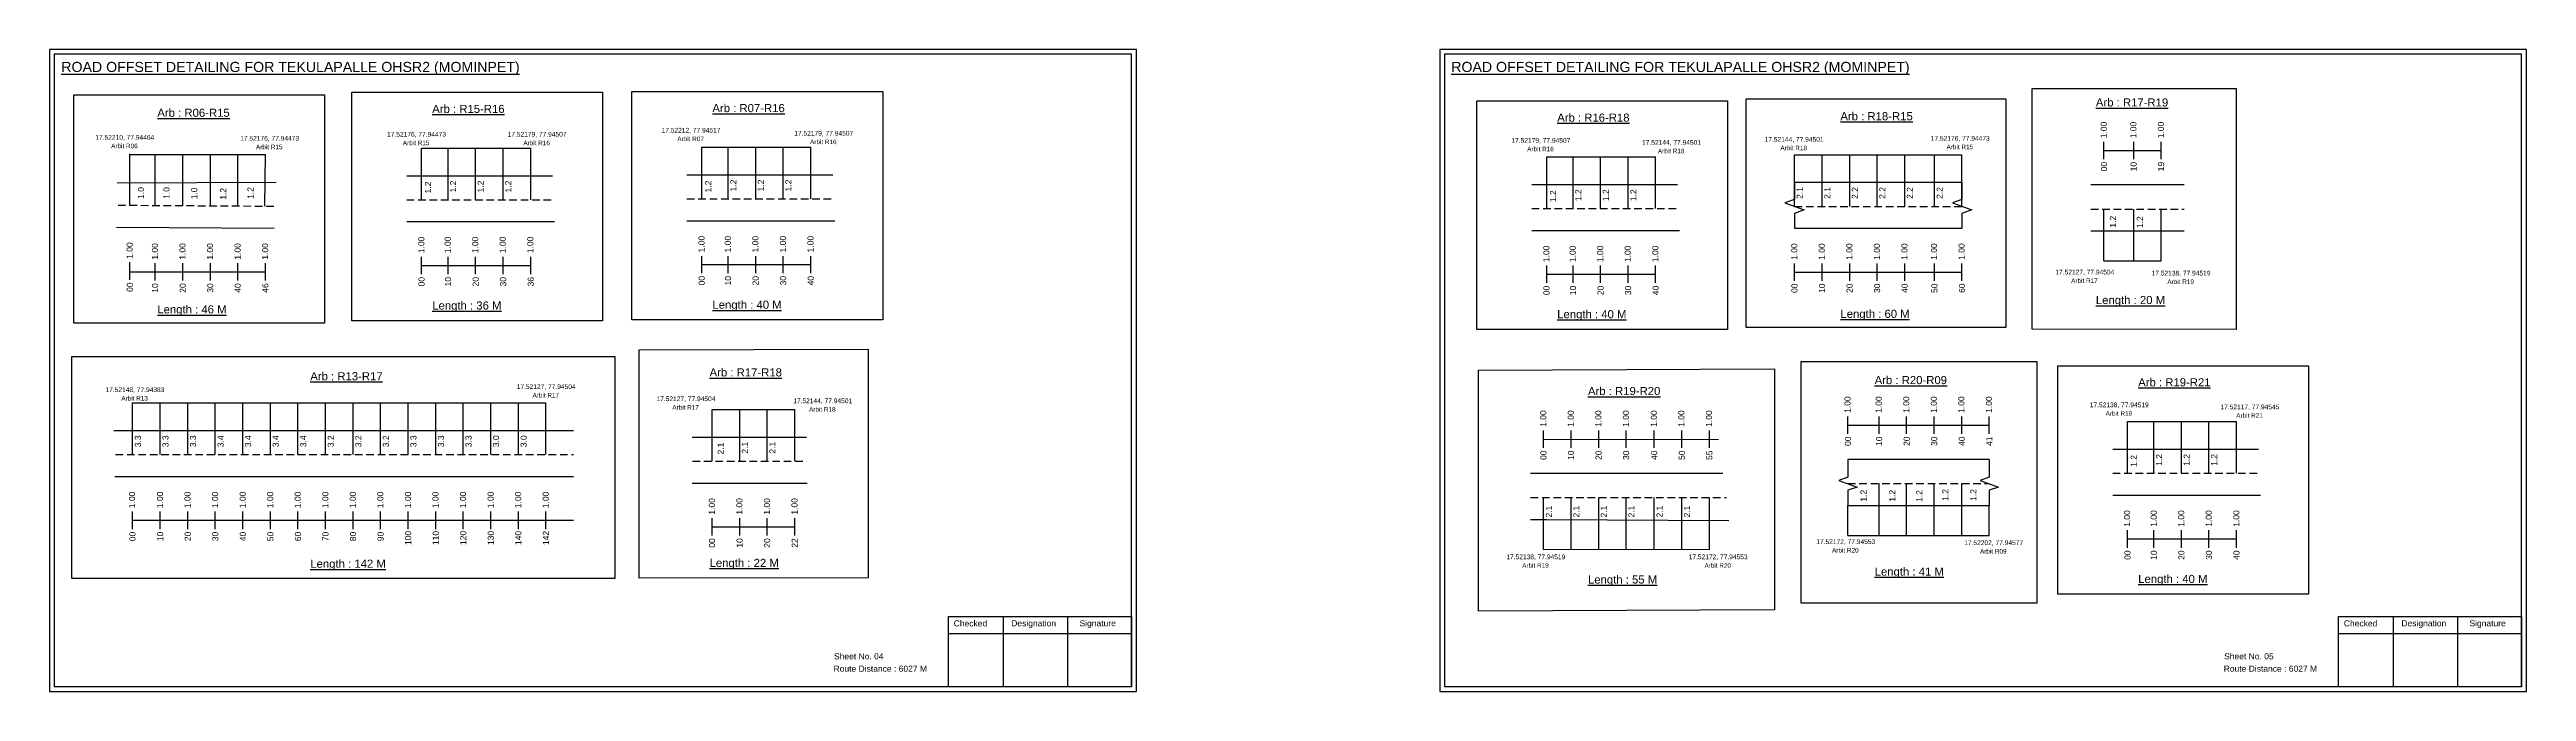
# Model space of a CAD drawing. Header units: inches. Extents: x 1972 to 9977, y 79 to 2755.
# Drawn here: x 8055 to 9278, y 1288 to 1605 of the extents above; entities that cross this region are included whole.
import ezdxf

# ---------------------------------------------------------------- set-up
doc = ezdxf.new("R2010")
doc.units = ezdxf.units.IN
doc.header["$MEASUREMENT"] = 0
doc.linetypes.add('DASHED2', pattern=[0.375, 0.25, -0.125])
doc.layers.add('PDF_Geometry', color=7, linetype='Continuous')
doc.layers.add('PDF_Text', color=5, linetype='Continuous')
doc.styles.add('PDF Arial', font='arial.ttf')
doc.styles.get("Standard").update_dxf_attribs({"font": 'arial.ttf'})

msp = doc.modelspace()

# ---------------------------------------------------------------- linework, layer by layer
for p, q in [((8095, 1527.7), (8095, 1553.2)), ((8107.6, 1527.7), (8107.6, 1552.9)), ((8121.2, 1527.6), (8121.2, 1552.9)), ((8134.8, 1527.7), (8134.8, 1552.9)), ((8148.4, 1527.4), (8148.4, 1552.9)), ((8161.7, 1527.4), (8162, 1552.9)), ((8239, 1530.6), (8239, 1556.1)), ((8252.1, 1530.6), (8252.1, 1556.1)), ((8265.7, 1530.6), (8265.7, 1556.1)), ((8279.3, 1530.6), (8279.3, 1556.1)), ((8292.9, 1530.6), (8292.9, 1556.1)), ((8377.3, 1531), (8377.3, 1556.5)), ((8390.4, 1531), (8390.4, 1556.5)), ((8404, 1531), (8404, 1556.5)), ((8417.6, 1531), (8417.6, 1556.5)), ((8431.2, 1531), (8431.2, 1556.5)), ((8916.8, 1527.3), (8916.8, 1552.8)), ((8930.4, 1527.3), (8930.4, 1552.8)), ((8944, 1527.3), (8944, 1552.8)), ((8957.6, 1527.3), (8957.6, 1552.8)), ((8971.2, 1527.3), (8971.2, 1552.8)), ((8985.8, 1527.3), (8985.8, 1552.8)), ((8999.4, 1527.3), (8999.4, 1552.8)), ((8231.7, 1542.4), (8303.7, 1542.4)), ((8370, 1542.9), (8442, 1542.9)), ((8794.4, 1526.2), (8794.4, 1551.8)), ((8807.4, 1526.2), (8807.4, 1551.8)), ((8821, 1526.2), (8821, 1551.8)), ((8834.6, 1526.2), (8834.6, 1551.8)), ((8848.2, 1526.2), (8848.2, 1551.8)), ((8088.8, 1538.9), (8167.2, 1539.3)), ((8787, 1538.1), (8859, 1538.1)), ((8916.8, 1539.2), (8999.4, 1539.2)), ((9109.1, 1537.9), (9063, 1537.9)), ((8088.5, 1517.1), (8166.2, 1516.6)), ((8231.7, 1519.8), (8304.7, 1519.8)), ((8370, 1520.2), (8443, 1520.2)), ((8916.8, 1516.5), (8999.4, 1516.5)), ((9069.5, 1500.5), (9069.5, 1526)), ((9084.2, 1500.5), (9084.2, 1526)), ((9097.8, 1500.5), (9097.8, 1526)), ((8787, 1515.4), (8860, 1515.4)), ((9063, 1515.2), (9095.1, 1515.2)), ((9095.1, 1515.2), (9109.1, 1515.2)), ((8096.4, 1404.8), (8096.4, 1430.4)), ((8110, 1404.8), (8110, 1430.4)), ((8123.6, 1404.8), (8123.6, 1430.4)), ((8137.2, 1404.8), (8137.2, 1430.4)), ((8150.8, 1404.8), (8150.8, 1430.4)), ((8164.4, 1404.8), (8164.4, 1430.4)), ((8178, 1404.8), (8178, 1430.4)), ((8191.6, 1404.8), (8191.6, 1430.4)), ((8205.2, 1404.8), (8205.2, 1430.4)), ((8218.8, 1404.8), (8218.8, 1430.4)), ((8232.4, 1404.8), (8232.4, 1430.4)), ((8246, 1404.8), (8246, 1430.4)), ((8259.6, 1404.8), (8259.6, 1430.4)), ((8273.2, 1404.8), (8273.2, 1430.4)), ((8286.8, 1404.8), (8286.8, 1430.4)), ((8300.4, 1404.8), (8300.4, 1430.4)), ((8382.5, 1401.6), (8382.5, 1427.1)), ((8396.1, 1401.6), (8396.1, 1427.1)), ((8409.7, 1401.6), (8409.7, 1427.1)), ((8423.3, 1401.6), (8423.3, 1427.1)), ((9081.1, 1395.6), (9081.1, 1421.2)), ((9094.1, 1395.6), (9094.1, 1421.2)), ((9107.7, 1395.6), (9107.7, 1421.2)), ((9121.3, 1395.6), (9121.3, 1421.2)), ((9134.9, 1395.6), (9134.9, 1421.2)), ((8087.2, 1416.7), (8314, 1416.7)), ((8372.6, 1413.5), (8429.1, 1413.5)), ((9073.8, 1407.5), (9145.8, 1407.5)), ((8087.7, 1394), (8314, 1394)), ((8881.4, 1395.5), (8786.5, 1395.5)), ((9012.9, 1402.4), (8943.1, 1402.4)), ((8372.6, 1390.8), (8429.3, 1390.7)), ((8792.9, 1358), (8792.9, 1383.6)), ((8806.5, 1358), (8806.5, 1383.6)), ((8820.1, 1358), (8820.1, 1383.6)), ((8833.7, 1358), (8833.7, 1383.6)), ((8847.5, 1358), (8847.5, 1383.6)), ((8861.1, 1358), (8861.1, 1383.6)), ((8874.7, 1358), (8874.7, 1383.6)), ((8958.5, 1364.9), (8958.5, 1390.5)), ((8972.1, 1364.9), (8972.1, 1390.5)), ((8985.7, 1364.9), (8985.7, 1390.5)), ((8999.3, 1364.9), (8999.3, 1390.5)), ((9073.8, 1384.8), (9146.8, 1384.8)), ((8786.5, 1372.8), (8794.5, 1372.8)), ((8794.5, 1372.8), (8884.4, 1372.3)), ((8943.1, 1379.7), (9012.9, 1379.7)), ((8943.1, 1364.9), (8943.1, 1379.7)), ((9012.9, 1364.9), (9012.9, 1379.7))]:
    msp.add_line(p, q)
at = {"color": 5}
for p, q in [((8095, 1552.9), (8162, 1552.9)), ((8239, 1556.1), (8292.9, 1556.1)), ((8377.3, 1556.5), (8431.2, 1556.5)), ((8916.8, 1552.8), (8999.4, 1552.8)), ((8794.4, 1551.8), (8848.2, 1551.8)), ((9069.5, 1500.5), (9097.8, 1500.5)), ((8096.4, 1430.4), (8300.4, 1430.4)), ((8382.5, 1427.1), (8423.3, 1427.1)), ((9081.1, 1421.2), (9134.9, 1421.2)), ((8792.9, 1358), (8874.7, 1358.1)), ((8943.1, 1364.9), (9012.9, 1364.9))]:
    msp.add_line(p, q, dxfattribs=at)
at = {"color": 217, "true_color": 0x93278f}
for p, q in [((9069.5, 1550.6), (9069.5, 1559.2)), ((9069.5, 1554.9), (9097.8, 1554.9)), ((9084.2, 1550.6), (9084.2, 1559.2)), ((9097.8, 1550.6), (9097.8, 1559.2)), ((8095, 1491.1), (8095, 1499.7)), ((8095, 1495), (8162, 1495)), ((8107.6, 1490.7), (8107.6, 1499.3)), ((8121.2, 1490.7), (8121.2, 1499.3)), ((8134.8, 1490.7), (8134.8, 1499.3)), ((8148.4, 1490.7), (8148.4, 1499.3)), ((8162, 1490.7), (8162, 1499.3)), ((8239, 1493.9), (8239, 1502.4)), ((8239, 1498.1), (8292.9, 1498.1)), ((8252.1, 1493.9), (8252.1, 1502.4)), ((8265.7, 1493.9), (8265.7, 1502.4)), ((8279.3, 1493.9), (8279.3, 1502.4)), ((8292.9, 1493.9), (8292.9, 1502.4)), ((8377.3, 1494.3), (8377.3, 1502.8)), ((8377.3, 1498.6), (8431.2, 1498.6)), ((8390.4, 1494.3), (8390.4, 1502.8)), ((8404, 1494.3), (8404, 1502.8)), ((8417.6, 1494.3), (8417.6, 1502.8)), ((8431.2, 1494.3), (8431.2, 1502.8)), ((8794.4, 1489.5), (8794.4, 1498.1)), ((8794.4, 1493.8), (8848.2, 1493.8)), ((8807.4, 1489.5), (8807.4, 1498.1)), ((8821, 1489.5), (8821, 1498.1)), ((8834.6, 1489.5), (8834.6, 1498.1)), ((8848.2, 1489.5), (8848.2, 1498.1)), ((8916.8, 1490.6), (8916.8, 1499.1)), ((8916.8, 1494.9), (8999.4, 1494.9)), ((8930.4, 1490.6), (8930.4, 1499.1)), ((8944, 1490.6), (8944, 1499.1)), ((8957.6, 1490.6), (8957.6, 1499.1)), ((8971.2, 1490.6), (8971.2, 1499.1)), ((8985.8, 1490.6), (8985.8, 1499.1)), ((8999.4, 1490.6), (8999.4, 1499.1)), ((8943.1, 1415.1), (8943.1, 1423.6)), ((8943.1, 1419.3), (9012.9, 1419.3)), ((8958.5, 1415.1), (8958.5, 1423.6)), ((8972.1, 1415.1), (8972.1, 1423.6)), ((8985.7, 1415.1), (8985.7, 1423.6)), ((8999.3, 1415.1), (8999.3, 1423.6)), ((9012.9, 1415.1), (9012.9, 1423.6)), ((8792.9, 1408.2), (8792.9, 1416.7)), ((8792.9, 1412.5), (8879.2, 1412.2)), ((8806.5, 1408.2), (8806.5, 1416.7)), ((8820.1, 1408.2), (8820.1, 1416.7)), ((8833.7, 1408.2), (8833.7, 1416.7)), ((8847.5, 1408.2), (8847.5, 1416.7)), ((8861.1, 1408.2), (8861.1, 1416.7)), ((8874.7, 1408.2), (8874.7, 1416.7)), ((8096.3, 1368.1), (8096.3, 1376.7)), ((8096.4, 1372.4), (8314, 1372.4)), ((8110, 1368.1), (8110, 1376.7)), ((8123.6, 1368.1), (8123.6, 1376.7)), ((8137.2, 1368.1), (8137.2, 1376.7)), ((8150.8, 1368.1), (8150.8, 1376.7)), ((8164.4, 1368.1), (8164.4, 1376.7)), ((8178, 1368.1), (8178, 1376.7)), ((8191.6, 1368.1), (8191.6, 1376.7)), ((8205.2, 1368.1), (8205.2, 1376.7)), ((8218.8, 1368.1), (8218.8, 1376.7)), ((8232.4, 1368.1), (8232.4, 1376.7)), ((8246, 1368.1), (8246, 1376.7)), ((8259.6, 1368.1), (8259.6, 1376.7)), ((8273.2, 1368.1), (8273.2, 1376.7)), ((8286.8, 1368.1), (8286.8, 1376.7)), ((8300.4, 1368.1), (8300.4, 1376.7)), ((8382.5, 1364.9), (8382.5, 1373.4)), ((8396.1, 1364.9), (8396.1, 1373.4)), ((8409.7, 1364.9), (8409.7, 1373.4)), ((8423.3, 1364.9), (8423.3, 1373.4)), ((8382.5, 1369.2), (8423.3, 1369.2)), ((9081.1, 1358.9), (9081.1, 1367.5)), ((9081.1, 1363.2), (9134.9, 1363.2)), ((9094.1, 1358.9), (9094.1, 1367.5)), ((9107.7, 1358.9), (9107.7, 1367.5)), ((9121.3, 1358.9), (9121.3, 1367.5)), ((9134.9, 1358.9), (9134.9, 1367.5))]:
    msp.add_line(p, q, dxfattribs=at)
at = {"linetype": 'DASHED2', "ltscale": 15}
for p, q in [((8231.7, 1530.6), (8304.2, 1530.6)), ((8370, 1531), (8442.5, 1531)), ((8089.2, 1527.9), (8167.5, 1527.4)), ((8787, 1526.2), (8859.5, 1526.2)), ((8916.8, 1527.3), (8999.4, 1527.3)), ((9063, 1526), (9109.1, 1526)), ((8088, 1404.9), (8314, 1404.8)), ((8372.8, 1401.6), (8429.1, 1401.6)), ((9073.8, 1395.6), (9146.3, 1395.6)), ((8786.5, 1383.6), (8883.1, 1383.6)), ((8943.1, 1390.5), (9012.9, 1390.5))]:
    msp.add_line(p, q, dxfattribs=at)
for points in [[(8067.3, 1582.3), (8191.1, 1582.3), (8191.1, 1469.6), (8067.3, 1469.6)], [(8204.6, 1583.6), (8328.4, 1583.6), (8328.4, 1470.9), (8204.6, 1470.9)], [(8342.9, 1584), (8466.7, 1584), (8466.7, 1471.3), (8342.9, 1471.3)], [(8759.9, 1579.3), (8883.7, 1579.3), (8883.7, 1466.6), (8759.9, 1466.6)], [(8892.9, 1580.3), (9021, 1580.3), (9021, 1467.6), (8892.9, 1467.6)], [(9034.1, 1585.5), (9134.8, 1585.4), (9134.8, 1466.6), (9034.1, 1466.7)], [(8346.4, 1456.5), (8459.4, 1456.8), (8459.4, 1344.1), (8346.4, 1343.8)], [(8066.4, 1453.2), (8334.5, 1453.2), (8334.5, 1343.7), (8066.4, 1343.7)], [(8760.8, 1446.5), (8906.9, 1447.1), (8906.9, 1328.3), (8760.8, 1327.6)], [(8920, 1450.8), (9036.4, 1450.8), (9036.4, 1331.6), (8920, 1331.6)], [(9046.7, 1448.6), (9170.5, 1448.6), (9170.5, 1336), (9046.7, 1336)]]:
    msp.add_lwpolyline(points, close=True)
at = {"linetype": 'Continuous'}
for points in [[(8916.8, 1539.2), (8916.8, 1530.7), (8912, 1529), (8921.5, 1525.6), (8916.8, 1523.8), (8916.8, 1516.5)], [(8999.4, 1539.2), (8999.4, 1530.7), (8994.7, 1529), (9004.2, 1525.6), (8999.4, 1523.8), (8999.4, 1516.5)], [(8943.1, 1402.4), (8943.1, 1393.7), (8938.6, 1392.1), (8947.6, 1388.8), (8943.1, 1387.2), (8943.1, 1379.7)], [(9012.9, 1402.4), (9012.9, 1393.7), (9008.4, 1392.1), (9017.4, 1388.8), (9012.9, 1387.2), (9012.9, 1379.7)]]:
    msp.add_lwpolyline(points, dxfattribs=at)
at = {"layer": 'PDF_Geometry'}
for points in [[(8055.4, 1604.7), (8055.4, 1288), (8591.9, 1288), (8591.9, 1604.7)], [(8057.7, 1602.4), (8057.7, 1290.4), (8589.4, 1290.4), (8589.4, 1602.4)], [(8741.6, 1604.7), (8741.6, 1288), (9278, 1288), (9278, 1604.7)], [(8743.9, 1602.4), (8743.9, 1290.4), (9275.6, 1290.4), (9275.6, 1602.4)]]:
    msp.add_lwpolyline(points, close=True, dxfattribs=at)
at = {"layer": 'PDF_Geometry', "color": 242, "true_color": 0xcc1f26}
for points in [[(8589.4, 1290.3), (8499.1, 1290.3), (8499.1, 1324.9), (8589.4, 1324.9)], [(9275.6, 1290.3), (9185.3, 1290.3), (9185.3, 1324.9), (9275.6, 1324.9)]]:
    msp.add_lwpolyline(points, close=True, dxfattribs=at)
for points in [[(8526.1, 1324.9), (8526.1, 1290.3)], [(8557.8, 1324.9), (8557.8, 1290.3)], [(9212.3, 1324.9), (9212.3, 1290.3)], [(9244, 1324.9), (9244, 1290.3)], [(8499.1, 1316.5), (8589.4, 1316.5)], [(9185.3, 1316.5), (9275.6, 1316.5)]]:
    msp.add_lwpolyline(points, dxfattribs=at)

# ---------------------------------------------------------------- texts
at = {"color": 242, "true_color": 0xcd2027}
for s, height, p in [('%%UROAD OFFSET DETAILING FOR TEKULAPALLE OHSR2 (MOMINPET)', 5, (8061.2, 1593.6)), ('%%UROAD OFFSET DETAILING FOR TEKULAPALLE OHSR2 (MOMINPET)', 5, (8747.3, 1593.6)), ('%%UArb : R15-R16', 4, (8244.3, 1573.4)), ('%%UArb : R07-R16', 4, (8382.6, 1573.8)), ('%%UArb : R17-R19', 4, (9065.5, 1576.6)), ('%%UArb : R06-R15', 4, (8108.6, 1571.5)), ('%%UArb : R16-R18', 4, (8799.6, 1569.1)), ('%%UArb : R18-R15', 4, (8939.4, 1569.8)), ('%%ULength : 36 M', 4, (8244.3, 1476.4)), ('%%ULength : 40 M', 4, (8382.6, 1476.8)), ('%%ULength : 20 M', 4, (9065.5, 1479.1)), ('%%ULength : 46 M', 4, (8108.6, 1474.5)), ('%%ULength : 40 M', 4, (8799.6, 1472.1)), ('%%ULength : 60 M', 4, (8939.4, 1472.3)), ('%%UArb : R13-R17', 4, (8184.1, 1441.5)), ('%%UArb : R17-R18', 4, (8381.2, 1443.4)), ('%%UArb : R20-R09', 4, (8956.3, 1439.6)), ('%%UArb : R19-R20', 4, (8814.8, 1434.2)), ('%%UArb : R19-R21', 4, (9086.4, 1438.5)), ('%%ULength : 142 M', 4, (8184.1, 1349)), ('%%ULength : 22 M', 4, (8381.2, 1349.4)), ('%%ULength : 55 M', 4, (8814.8, 1341.2)), ('%%ULength : 41 M', 4, (8956.3, 1345.1)), ('%%ULength : 40 M', 4, (9086.4, 1341.5))]:
    msp.add_text(s, height=height, dxfattribs=at).set_placement(p)
at = {"color": 5}
for s, height, p in [('17.52212, 77.94517', 2.34, (8357.5, 1563.7)), ('17.52210, 77.94464', 2.34, (8078, 1560.2)), ('Arbit R06', 2.25, (8085.8, 1556)), ('17.52176, 77.94473', 2.34, (8149.5, 1559.7)), ('Arbit R15', 2.25, (8157.3, 1555.5)), ('17.52176, 77.94473', 2.34, (8222, 1561.7)), ('Arbit R15', 2.25, (8229.8, 1557.5)), ('17.52179, 77.94507', 2.34, (8281.5, 1561.7)), ('Arbit R16', 2.25, (8289.3, 1557.5)), ('Arbit R07', 2.25, (8365.3, 1559.5)), ('17.52179, 77.94507', 2.34, (8423, 1562.2)), ('Arbit R16', 2.25, (8430.8, 1558)), ('17.52179, 77.94507', 2.34, (8777, 1558.7)), ('Arbit R16', 2.25, (8784.8, 1554.5)), ('17.52144, 77.94501', 2.34, (8841.5, 1557.7)), ('Arbit R18', 2.25, (8849.3, 1553.5)), ('17.52144, 77.94501', 2.34, (8902, 1559.2)), ('Arbit R18', 2.25, (8909.8, 1555)), ('17.52176, 77.94473', 2.34, (8984, 1559.7)), ('Arbit R15', 2.25, (8991.8, 1555.5)), ('17.52127, 77.94504', 2.34, (9045.5, 1493.7)), ('Arbit R17', 2.25, (9053.3, 1489.5)), ('17.52138, 77.94519', 2.34, (9093, 1493.2)), ('Arbit R19', 2.25, (9100.8, 1489)), ('17.52148, 77.94383', 2.34, (8083, 1435.7)), ('Arbit R13', 2.25, (8090.8, 1431.5)), ('17.52127, 77.94504', 2.34, (8286, 1437.2)), ('Arbit R17', 2.25, (8293.8, 1433)), ('17.52127, 77.94504', 2.34, (8355, 1431.2)), ('17.52144, 77.94501', 2.34, (8422.5, 1430.2)), ('17.52138, 77.94519', 2.34, (9062.5, 1428.2)), ('Arbit R17', 2.25, (8362.8, 1427)), ('Arbit R18', 2.25, (8430.3, 1426)), ('Arbit R19', 2.25, (9070.3, 1424)), ('17.52117, 77.94545', 2.34, (9127, 1427.2)), ('Arbit R21', 2.25, (9134.8, 1423)), ('17.52172, 77.94553', 2.34, (8927.5, 1360.7)), ('Arbit R20', 2.25, (8935.3, 1356.5)), ('17.52202, 77.94577', 2.34, (9000.5, 1360.2)), ('Arbit R09', 2.25, (9008.3, 1356)), ('17.52138, 77.94519', 2.34, (8774.5, 1353.2)), ('Arbit R19', 2.25, (8782.3, 1349)), ('17.52172, 77.94553', 2.34, (8864.5, 1353.2)), ('Arbit R20', 2.25, (8872.3, 1349))]:
    msp.add_text(s, height=height, dxfattribs=at).set_placement(p)
at = {"color": 217, "true_color": 0x93278f}
for s, p in [('1.00', (9070.9, 1560.9)), ('1.00', (9085.5, 1560.9)), ('1.00', (9099.1, 1560.9)), ('00', (9071, 1544.6)), ('10', (9085.6, 1544.6)), ('19', (9099.2, 1544.6)), ('1.00', (8096.4, 1501.4)), ('1.00', (8108.9, 1501)), ('1.00', (8122.5, 1501)), ('1.00', (8136.1, 1501)), ('1.00', (8149.7, 1501)), ('1.00', (8163.3, 1501)), ('1.00', (8240.4, 1504.2)), ('1.00', (8253.4, 1504.2)), ('1.00', (8267, 1504.2)), ('1.00', (8280.6, 1504.2)), ('1.00', (8294.2, 1504.2)), ('1.00', (8378.7, 1504.6)), ('1.00', (8391.7, 1504.6)), ('1.00', (8405.3, 1504.6)), ('1.00', (8418.9, 1504.6)), ('1.00', (8432.5, 1504.6)), ('1.00', (8795.7, 1499.8)), ('1.00', (8808.7, 1499.8)), ('1.00', (8822.3, 1499.8)), ('1.00', (8835.9, 1499.8)), ('1.00', (8849.5, 1499.8)), ('1.00', (8918.1, 1500.9)), ('1.00', (8931.7, 1500.9)), ('1.00', (8945.3, 1500.9)), ('1.00', (8958.9, 1500.9)), ('1.00', (8972.5, 1500.9)), ('1.00', (8987.1, 1500.9)), ('1.00', (9000.7, 1500.9)), ('00', (8240.5, 1487.8)), ('10', (8253.6, 1487.8)), ('20', (8267.2, 1487.8)), ('30', (8280.8, 1487.8)), ('36', (8294.4, 1487.8)), ('00', (8378.8, 1488.3)), ('10', (8391.8, 1488.3)), ('20', (8405.4, 1488.3)), ('30', (8419, 1488.3)), ('40', (8432.6, 1488.3)), ('00', (8096.5, 1485.1)), ('10', (8109, 1484.7)), ('20', (8122.6, 1484.7)), ('30', (8136.2, 1484.7)), ('40', (8149.8, 1484.7)), ('46', (8163.4, 1484.7)), ('00', (8795.8, 1483.5)), ('10', (8808.9, 1483.5)), ('20', (8822.5, 1483.5)), ('30', (8836.1, 1483.5)), ('40', (8849.7, 1483.5)), ('00', (8918.2, 1484.6)), ('10', (8931.8, 1484.6)), ('20', (8945.4, 1484.6)), ('30', (8959, 1484.6)), ('40', (8972.6, 1484.6)), ('50', (8987.3, 1484.6)), ('60', (9000.9, 1484.6)), ('1.00', (8944.4, 1425.4)), ('1.00', (8959.8, 1425.4)), ('1.00', (8973.4, 1425.4)), ('1.00', (8987, 1425.4)), ('1.00', (9000.6, 1425.4)), ('1.00', (9014.2, 1425.4)), ('1.00', (8794.2, 1418.5)), ('1.00', (8807.8, 1418.5)), ('1.00', (8821.4, 1418.5)), ('1.00', (8835, 1418.5)), ('1.00', (8848.8, 1418.5)), ('1.00', (8862.4, 1418.5)), ('1.00', (8876, 1418.5)), ('00', (8794.3, 1402.2)), ('10', (8807.9, 1402.2)), ('20', (8821.5, 1402.2)), ('30', (8835.1, 1402.2)), ('40', (8849, 1402.2)), ('50', (8862.6, 1402.2)), ('55', (8876.2, 1402.2)), ('00', (8944.6, 1409.1)), ('10', (8960, 1409.1)), ('20', (8973.6, 1409.1)), ('30', (8987.2, 1409.1)), ('40', (9000.8, 1409.1)), ('41', (9014.4, 1409.1)), ('1.00', (8097.6, 1378.4)), ('1.00', (8111.4, 1378.4)), ('1.00', (8125, 1378.4)), ('1.00', (8138.6, 1378.4)), ('1.00', (8152.2, 1378.4)), ('1.00', (8165.8, 1378.4)), ('1.00', (8179.4, 1378.4)), ('1.00', (8193, 1378.4)), ('1.00', (8206.6, 1378.4)), ('1.00', (8220.2, 1378.4)), ('1.00', (8233.8, 1378.4)), ('1.00', (8247.4, 1378.4)), ('1.00', (8261, 1378.4)), ('1.00', (8274.6, 1378.4)), ('1.00', (8288.2, 1378.4)), ('1.00', (8301.8, 1378.4)), ('1.00', (8383.8, 1375.2)), ('1.00', (8397.4, 1375.2)), ('1.00', (8411, 1375.2)), ('1.00', (8424.6, 1375.2)), ('1.00', (9082.4, 1369.2)), ('1.00', (9095.5, 1369.2)), ('1.00', (9109.1, 1369.2)), ('1.00', (9122.7, 1369.2)), ('1.00', (9136.3, 1369.2)), ('00', (8097.8, 1362.1)), ('10', (8111.5, 1362.1)), ('20', (8125.1, 1362.1)), ('30', (8138.7, 1362.1)), ('40', (8152.3, 1362.1)), ('50', (8165.9, 1362.1)), ('60', (8179.5, 1362.1)), ('70', (8193.1, 1362.1)), ('80', (8206.7, 1362.1)), ('90', (8220.3, 1362.1)), ('100', (8233.9, 1360.2)), ('110', (8247.5, 1360.2)), ('120', (8261.1, 1360.2)), ('130', (8274.7, 1360.2)), ('140', (8288.3, 1360.2)), ('142', (8301.9, 1360.2)), ('00', (8383.9, 1358.9)), ('10', (8397.5, 1358.9)), ('20', (8411.1, 1358.9)), ('22', (8424.7, 1358.9)), ('00', (9082.6, 1352.9)), ('10', (9095.6, 1352.9)), ('20', (9109.2, 1352.9)), ('30', (9122.8, 1352.9)), ('40', (9136.4, 1352.9))]:
    msp.add_text(s, height=3, rotation=90, dxfattribs=at).set_placement(p)
for s, p in [('1.0', (8102, 1531)), ('1.0', (8114.6, 1531)), ('1.0', (8128.3, 1530.8)), ('1.2', (8142.6, 1530.6)), ('1.2', (8156.1, 1531)), ('1.2', (8243.7, 1533.7)), ('1.2', (8256.1, 1534.2)), ('1.2', (8269.7, 1534.2)), ('1.2', (8283.3, 1534.2)), ('1.2', (8382, 1534.2)), ('1.2', (8394.4, 1534.7)), ('1.2', (8408, 1534.7)), ('1.2', (8421.6, 1534.7)), ('1.2', (8799, 1529.4)), ('1.2', (8811.5, 1529.9)), ('1.2', (8825.1, 1529.9)), ('1.2', (8838.7, 1529.9)), ('2.1', (8920.8, 1531)), ('2.1', (8934.4, 1531)), ('2.2', (8948, 1531)), ('2.2', (8961.6, 1531)), ('2.2', (8975.2, 1531)), ('2.2', (8989.9, 1531)), ('1.2', (9075.4, 1516.8)), ('1.2', (9088.7, 1516.6)), ('3.3', (8100.5, 1408.5)), ('3.3', (8114.1, 1408.5)), ('3.3', (8127.7, 1408.5)), ('3.4', (8141.3, 1408.5)), ('3.4', (8154.9, 1408.5)), ('3.4', (8168.5, 1408.5)), ('3.4', (8182.1, 1408.5)), ('3.2', (8195.7, 1408.5)), ('3.2', (8209.3, 1408.5)), ('3.2', (8222.9, 1408.5)), ('3.3', (8236.5, 1408.5)), ('3.3', (8250.1, 1408.5)), ('3.3', (8263.7, 1408.5)), ('3.0', (8277.3, 1408.5)), ('3.0', (8290.9, 1408.5)), ('2.1', (8388.2, 1404.9)), ('2.1', (8400.1, 1405.3)), ('2.1', (8413.7, 1405.3)), ('1.2', (9085.7, 1398.8)), ('1.2', (9098.2, 1399.3)), ('1.2', (9111.8, 1399.3)), ('1.2', (9125.4, 1399.3)), ('1.2', (8952.3, 1381.6)), ('1.2', (8966.5, 1381.6)), ('1.2', (8979.8, 1381.5)), ('1.2', (8992.7, 1382)), ('1.2', (9006.5, 1382)), ('2.1', (8797, 1373.8)), ('2.1', (8810.5, 1373.8)), ('2.1', (8824.1, 1373.8)), ('2.1', (8837.7, 1373.8)), ('2.1', (8851.6, 1373.8)), ('2.1', (8865.2, 1373.8))]:
    msp.add_text(s, height=3, rotation=90).set_placement(p)
for s, p in [('Sheet No. 04', (8442.6, 1303.8)), ('Route Distance : 6027 M', (8442.4, 1297.7)), ('Route Distance : 6027 M', (9128.6, 1297.7)), ('Sheet No. 05', (9128.8, 1303.8))]:
    msp.add_text(s, height=3).set_placement(p)
at = {"layer": 'PDF_Text', "color": 7, "attachment_point": 7, "style": 'PDF Arial'}
for s, insert, char_height in [('Checked', (8501.7, 1320), 3), ('Designation', (8530.1, 1319.2), 3.001), ('Signature', (8563.8, 1319.2), 3), ('Checked', (9187.9, 1320), 3), ('Designation', (9216.3, 1319.2), 3.001), ('Signature', (9249.9, 1319.2), 3)]:
    msp.add_mtext(s, dxfattribs=dict(at, insert=insert, char_height=char_height))

doc.saveas('drawing.dxf')
